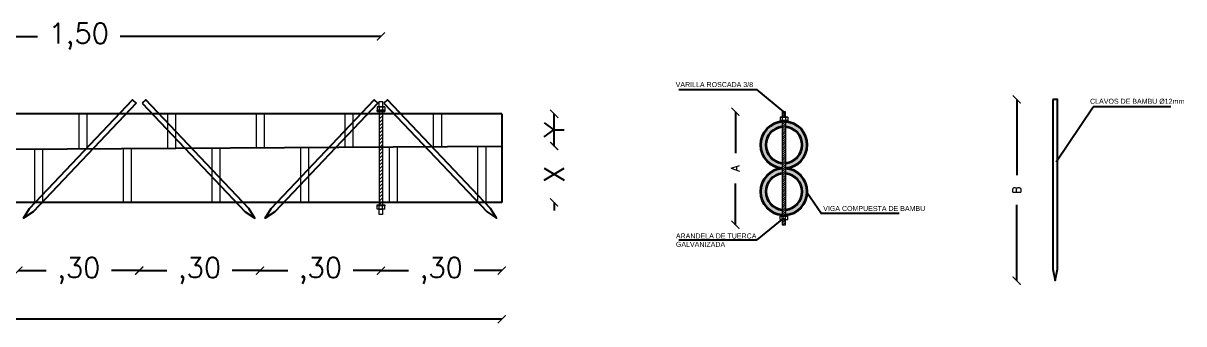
# Model space of a CAD drawing. Header units: metres. Extents: x 67481.1 to 67496.5, y -75342.6 to -75315.3.
# Drawn here: x 67487.874 to 67490.755, y -75330.181 to -75329.435 of the extents above; entities that cross this region are included whole.
import ezdxf

# ---------------------------------------------------------------- set-up
doc = ezdxf.new("R2010")
doc.units = ezdxf.units.M
doc.header["$MEASUREMENT"] = 0
for name, color, linetype, lineweight in [('ACOTACIONES', 7, 'Continuous', 9), ('Bambu Columna', 3, 'Continuous', 35), ('PAREDES', 144, 'Continuous', 50), ('Piso', 251, 'Continuous', 5)]:
    doc.layers.add(name, color=color, linetype=linetype, lineweight=lineweight)
for name, color, linetype in [('FinaHatch', 252, 'Continuous'), ('Hierros2', 21, 'Continuous'), ('Perfil1', 80, 'Continuous'), ('Texto', 153, 'Continuous')]:
    doc.layers.add(name, color=color, linetype=linetype)
doc.styles.add('ROMANS', font='romans.shx')
doc.styles.add('Tlapala', font='Arial.ttf')
doc.dimstyles.new('Escala 1_100', dxfattribs={"dimtxt": 0.05, "dimasz": 0.02, "dimexe": 0.18, "dimexo": 0.0625, "dimgap": 0.03, "dimtad": 0, "dimzin": 4, "dimtxsty": 'ROMANS', "dimblk": 'ARCHTICK', "dimblk1": 'ARCHTICK', "dimblk2": 'ARCHTICK', "dimcen": 0.09, "dimse1": 1, "dimse2": 1, "dimclrd": 252, "dimclre": 252, "dimclrt": 150, "dimaunit": 1, "dimazin": 1, "dimtfac": 1, "dimtofl": 0, "dimtmove": 0, "dimatfit": 3, "dimldrblk": 'ARCHTICK', "dimfxl": 0.2, "dimfxlon": 1, "dimtolj": 1, "dimtzin": 0, "dimarcsym": 0})
pattern_1 = [(45, (0, 0), (-0.00265165042945, 0.00265165042945), [])]

# ---------------------------------------------------------------- blocks, each defined once
blk = doc.blocks.new('_ArchTick')
at = {"color": 0, "linetype": 'ByBlock', "const_width": 0.15}
blk.add_lwpolyline([(-0.5, -0.5), (0.5, 0.5)], dxfattribs=at)
blk = doc.blocks.new('*D874')
at = {"layer": 'ACOTACIONES', "color": 252, "lineweight": -2, "transparency": 16777216}
for p, q in [((43489.8611, -19049.1955), (43490.5085, -19049.1955)), ((43491.3611, -19049.1955), (43490.7137, -19049.1955))]:
    blk.add_line(p, q, dxfattribs=at)
at = {"layer": 'Defpoints', "color": 0, "transparency": 16777216}
for p in [(43489.8611, -19049.1955), (43489.8611, -19049.3574), (43491.3611, -19049.3574)]:
    blk.add_point(p, dxfattribs=at)
at = {"layer": 'ACOTACIONES', "color": 252, "lineweight": -2, "transparency": 16777216, "xscale": 0.02, "yscale": 0.02, "zscale": 0.02, "rotation": 180}
blk.add_blockref('_ArchTick', (43489.8611, -19049.1955), dxfattribs=at)
at = {"layer": 'ACOTACIONES', "color": 252, "lineweight": -2, "transparency": 16777216, "xscale": 0.02, "yscale": 0.02, "zscale": 0.02}
blk.add_blockref('_ArchTick', (43491.3611, -19049.1955), dxfattribs=at)
at = {"layer": 'ACOTACIONES', "color": 150, "lineweight": 9, "transparency": 16777216, "insert": (43490.6111, -19049.1955), "char_height": 0.05, "attachment_point": 5, "style": 'ROMANS'}
blk.add_mtext('\\A1;1,50', dxfattribs=at)
blk = doc.blocks.new('*D906')
at = {"layer": 'ACOTACIONES', "color": 252, "lineweight": -2, "transparency": 16777216}
for p, q in [((43490.7611, -19049.777), (43490.8299, -19049.777)), ((43491.0611, -19049.777), (43490.9923, -19049.777))]:
    blk.add_line(p, q, dxfattribs=at)
at = {"layer": 'Defpoints', "color": 0, "transparency": 16777216}
for p in [(43490.7611, -19049.3876), (43491.0611, -19049.6076), (43490.7611, -19049.777)]:
    blk.add_point(p, dxfattribs=at)
at = {"layer": 'ACOTACIONES', "color": 252, "lineweight": -2, "transparency": 16777216, "xscale": 0.02, "yscale": 0.02, "zscale": 0.02, "rotation": 180}
blk.add_blockref('_ArchTick', (43490.7611, -19049.777), dxfattribs=at)
at = {"layer": 'ACOTACIONES', "color": 252, "lineweight": -2, "transparency": 16777216, "xscale": 0.02, "yscale": 0.02, "zscale": 0.02}
blk.add_blockref('_ArchTick', (43491.0611, -19049.777), dxfattribs=at)
at = {"layer": 'ACOTACIONES', "color": 150, "transparency": 16777216, "insert": (43490.9111, -19049.777), "char_height": 0.05, "attachment_point": 5, "style": 'ROMANS'}
blk.add_mtext('\\A1;,30', dxfattribs=at)
blk = doc.blocks.new('*D907')
at = {"layer": 'ACOTACIONES', "color": 252, "lineweight": -2, "transparency": 16777216}
for p, q in [((43490.7611, -19049.777), (43490.8299, -19049.777)), ((43491.0611, -19049.777), (43490.9923, -19049.777))]:
    blk.add_line(p, q, dxfattribs=at)
at = {"layer": 'Defpoints', "color": 0, "transparency": 16777216}
for p in [(43490.7611, -19049.3876), (43491.0611, -19049.6076), (43491.0611, -19049.777)]:
    blk.add_point(p, dxfattribs=at)
at = {"layer": 'ACOTACIONES', "color": 252, "lineweight": -2, "transparency": 16777216, "xscale": 0.02, "yscale": 0.02, "zscale": 0.02, "rotation": 180}
blk.add_blockref('_ArchTick', (43490.7611, -19049.777), dxfattribs=at)
at = {"layer": 'ACOTACIONES', "color": 252, "lineweight": -2, "transparency": 16777216, "xscale": 0.02, "yscale": 0.02, "zscale": 0.02}
blk.add_blockref('_ArchTick', (43491.0611, -19049.777), dxfattribs=at)
at = {"layer": 'ACOTACIONES', "color": 150, "transparency": 16777216, "insert": (43490.9111, -19049.777), "char_height": 0.05, "attachment_point": 5, "style": 'ROMANS'}
blk.add_mtext('\\A1;,30', dxfattribs=at)
blk = doc.blocks.new('*D908')
at = {"layer": 'ACOTACIONES', "color": 252, "lineweight": -2, "transparency": 16777216}
for p, q in [((43491.0611, -19049.777), (43491.1299, -19049.777)), ((43491.3611, -19049.777), (43491.2923, -19049.777))]:
    blk.add_line(p, q, dxfattribs=at)
at = {"layer": 'Defpoints', "color": 0, "transparency": 16777216}
for p in [(43491.3611, -19049.3574), (43491.0611, -19049.6076), (43491.3611, -19049.777)]:
    blk.add_point(p, dxfattribs=at)
at = {"layer": 'ACOTACIONES', "color": 252, "lineweight": -2, "transparency": 16777216, "xscale": 0.02, "yscale": 0.02, "zscale": 0.02, "rotation": 180}
blk.add_blockref('_ArchTick', (43491.0611, -19049.777), dxfattribs=at)
at = {"layer": 'ACOTACIONES', "color": 252, "lineweight": -2, "transparency": 16777216, "xscale": 0.02, "yscale": 0.02, "zscale": 0.02}
blk.add_blockref('_ArchTick', (43491.3611, -19049.777), dxfattribs=at)
at = {"layer": 'ACOTACIONES', "color": 150, "lineweight": 9, "transparency": 16777216, "insert": (43491.2111, -19049.777), "char_height": 0.05, "attachment_point": 5, "style": 'ROMANS'}
blk.add_mtext('\\A1;,30', dxfattribs=at)
blk = doc.blocks.new('*D909')
at = {"layer": 'ACOTACIONES', "color": 252, "lineweight": -2, "transparency": 16777216}
for p, q in [((43491.3611, -19049.777), (43491.4299, -19049.777)), ((43491.6611, -19049.777), (43491.5923, -19049.777))]:
    blk.add_line(p, q, dxfattribs=at)
at = {"layer": 'Defpoints', "color": 0, "transparency": 16777216}
for p in [(43491.3611, -19049.3574), (43491.6611, -19049.6076), (43491.6611, -19049.777)]:
    blk.add_point(p, dxfattribs=at)
at = {"layer": 'ACOTACIONES', "color": 252, "lineweight": -2, "transparency": 16777216, "xscale": 0.02, "yscale": 0.02, "zscale": 0.02, "rotation": 180}
blk.add_blockref('_ArchTick', (43491.3611, -19049.777), dxfattribs=at)
at = {"layer": 'ACOTACIONES', "color": 252, "lineweight": -2, "transparency": 16777216, "xscale": 0.02, "yscale": 0.02, "zscale": 0.02}
blk.add_blockref('_ArchTick', (43491.6611, -19049.777), dxfattribs=at)
at = {"layer": 'ACOTACIONES', "color": 150, "lineweight": 9, "transparency": 16777216, "insert": (43491.5111, -19049.777), "char_height": 0.05, "attachment_point": 5, "style": 'ROMANS'}
blk.add_mtext('\\A1;,30', dxfattribs=at)
blk = doc.blocks.new('*D910')
at = {"layer": 'ACOTACIONES', "color": 252, "lineweight": -2, "transparency": 16777216}
for p, q in [((43484.2762, -19049.8974), (43487.8613, -19049.8974)), ((43491.6611, -19049.8974), (43488.0761, -19049.8974))]:
    blk.add_line(p, q, dxfattribs=at)
at = {"layer": 'Defpoints', "color": 0, "transparency": 16777216}
for p in [(43484.2762, -19049.6076), (43491.6611, -19049.6076), (43491.6611, -19049.8974)]:
    blk.add_point(p, dxfattribs=at)
at = {"layer": 'ACOTACIONES', "color": 252, "lineweight": -2, "transparency": 16777216, "xscale": 0.02, "yscale": 0.02, "zscale": 0.02, "rotation": 180}
blk.add_blockref('_ArchTick', (43484.2762, -19049.8974), dxfattribs=at)
at = {"layer": 'ACOTACIONES', "color": 252, "lineweight": -2, "transparency": 16777216, "xscale": 0.02, "yscale": 0.02, "zscale": 0.02}
blk.add_blockref('_ArchTick', (43491.6611, -19049.8974), dxfattribs=at)
at = {"layer": 'ACOTACIONES', "color": 150, "transparency": 16777216, "insert": (43487.9687, -19049.8974), "char_height": 0.05, "attachment_point": 5, "style": 'ROMANS'}
blk.add_mtext('\\A1;9,54', dxfattribs=at)
blk = doc.blocks.new('*D879')
at = {"layer": 'ACOTACIONES', "color": 252, "lineweight": -2, "transparency": 16777216}
for p, q in [((43491.7913, -19049.4676), (43491.7913, -19049.4476)), ((43491.7913, -19049.6076), (43491.7913, -19049.6276))]:
    blk.add_line(p, q, dxfattribs=at)
at = {"layer": 'Defpoints', "color": 0, "transparency": 16777216}
for p in [(43491.6611, -19049.4676), (43491.6611, -19049.6076), (43491.7913, -19049.6076)]:
    blk.add_point(p, dxfattribs=at)
at = {"layer": 'ACOTACIONES', "color": 252, "lineweight": -2, "transparency": 16777216, "xscale": 0.02, "yscale": 0.02, "zscale": 0.02}
for p, rotation in [((43491.7913, -19049.4676), 270), ((43491.7913, -19049.6076), 90)]:
    blk.add_blockref('_ArchTick', p, dxfattribs=dict(at, rotation=rotation))
at = {"layer": 'ACOTACIONES', "color": 150, "transparency": 16777216, "insert": (43491.7913, -19049.5376), "char_height": 0.05, "attachment_point": 5, "rotation": 90, "style": 'ROMANS'}
blk.add_mtext('\\A1;X', dxfattribs=at)
blk = doc.blocks.new('*D878')
at = {"layer": 'ACOTACIONES', "color": 252, "lineweight": -2, "transparency": 16777216}
blk.add_line((43491.7913, -19049.4676), (43491.7913, -19049.3876), dxfattribs=at)
at = {"layer": 'Defpoints', "color": 0, "transparency": 16777216}
for p in [(43491.6611, -19049.3876), (43491.7913, -19049.3876), (43491.6611, -19049.4676)]:
    blk.add_point(p, dxfattribs=at)
at = {"layer": 'ACOTACIONES', "color": 252, "lineweight": -2, "transparency": 16777216, "xscale": 0.02, "yscale": 0.02, "zscale": 0.02}
for p, rotation in [((43491.7913, -19049.3876), 90), ((43491.7913, -19049.4676), 270)]:
    blk.add_blockref('_ArchTick', p, dxfattribs=dict(at, rotation=rotation))
at = {"layer": 'ACOTACIONES', "color": 150, "transparency": 16777216, "insert": (43491.7913, -19049.4276), "char_height": 0.05, "attachment_point": 5, "rotation": 90, "style": 'ROMANS'}
blk.add_mtext('\\A1;Y', dxfattribs=at)
blk = doc.blocks.new('*D911')
at = {"layer": 'ACOTACIONES', "color": 252, "lineweight": -2, "transparency": 16777216}
for p, q in [((43490.4613, -19049.777), (43490.5302, -19049.777)), ((43490.7614, -19049.777), (43490.6925, -19049.777))]:
    blk.add_line(p, q, dxfattribs=at)
at = {"layer": 'Defpoints', "color": 0, "transparency": 16777216}
for p in [(43490.7614, -19049.3876), (43490.4613, -19049.6076), (43490.7614, -19049.777)]:
    blk.add_point(p, dxfattribs=at)
at = {"layer": 'ACOTACIONES', "color": 252, "lineweight": -2, "transparency": 16777216, "xscale": 0.02, "yscale": 0.02, "zscale": 0.02, "rotation": 180}
blk.add_blockref('_ArchTick', (43490.4613, -19049.777), dxfattribs=at)
at = {"layer": 'ACOTACIONES', "color": 252, "lineweight": -2, "transparency": 16777216, "xscale": 0.02, "yscale": 0.02, "zscale": 0.02}
blk.add_blockref('_ArchTick', (43490.7614, -19049.777), dxfattribs=at)
at = {"layer": 'ACOTACIONES', "color": 150, "transparency": 16777216, "insert": (43490.6114, -19049.777), "char_height": 0.05, "attachment_point": 5, "style": 'ROMANS'}
blk.add_mtext('\\A1;,30', dxfattribs=at)
blk = doc.blocks.new('*D880')
at = {"layer": 'ACOTACIONES', "color": 252, "lineweight": -2, "transparency": 16777216}
for p, q in [((43492.241, -19049.3826), (43492.241, -19049.4852)), ((43492.241, -19049.6631), (43492.241, -19049.5605))]:
    blk.add_line(p, q, dxfattribs=at)
at = {"layer": 'Defpoints', "color": 0, "transparency": 16777216}
for p in [(43492.3616, -19049.3826), (43492.241, -19049.6631), (43492.3616, -19049.6631)]:
    blk.add_point(p, dxfattribs=at)
at = {"layer": 'ACOTACIONES', "color": 252, "lineweight": -2, "transparency": 16777216, "xscale": 0.02, "yscale": 0.02, "zscale": 0.02}
for p, rotation in [((43492.241, -19049.3826), 90), ((43492.241, -19049.6631), 270)]:
    blk.add_blockref('_ArchTick', p, dxfattribs=dict(at, rotation=rotation))
at = {"layer": 'ACOTACIONES', "color": 150, "lineweight": 9, "transparency": 16777216, "insert": (43492.241, -19049.5229), "char_height": 0.02, "attachment_point": 5, "rotation": 90, "style": 'ROMANS'}
blk.add_mtext('\\A1;A', dxfattribs=at)
blk = doc.blocks.new('*D881')
at = {"layer": 'ACOTACIONES', "color": 252, "lineweight": -2, "transparency": 16777216}
for p, q in [((43492.9336, -19049.449), (43492.9336, -19049.6374)), ((43492.9336, -19049.899), (43492.9336, -19049.7107))]:
    blk.add_line(p, q, dxfattribs=at)
at = {"layer": 'Defpoints', "color": 0, "transparency": 16777216}
for p in [(43493.0232, -19049.449), (43492.9336, -19049.899), (43493.0292, -19049.899)]:
    blk.add_point(p, dxfattribs=at)
at = {"layer": 'ACOTACIONES', "color": 252, "lineweight": -2, "transparency": 16777216, "xscale": 0.02, "yscale": 0.02, "zscale": 0.02}
for p, rotation in [((43492.9336, -19049.449), 90), ((43492.9336, -19049.899), 270)]:
    blk.add_blockref('_ArchTick', p, dxfattribs=dict(at, rotation=rotation))
at = {"layer": 'ACOTACIONES', "color": 150, "transparency": 16777216, "insert": (43492.9336, -19049.674), "char_height": 0.02, "attachment_point": 5, "rotation": 90, "style": 'ROMANS'}
blk.add_mtext('\\A1;B', dxfattribs=at)
blk = doc.blocks.new('V2')
at = {"layer": 'PAREDES', "lineweight": 9}
for points in [[(43491.3707, -19049.3816), (43491.3707, -19049.3788), (43491.3515, -19049.3788), (43491.3515, -19049.3816)], [(43491.3515, -19049.3788), (43491.3707, -19049.3788), (43491.3707, -19049.3816), (43491.3515, -19049.3816)], [(43491.3515, -19049.3788), (43491.3707, -19049.3788), (43491.3707, -19049.3816), (43491.3515, -19049.3816)], [(43491.3516, -19049.6136), (43491.3516, -19049.6164), (43491.3707, -19049.6164), (43491.3707, -19049.6136)]]:
    blk.add_hatch(color=1, dxfattribs=at).paths.add_polyline_path(points)
h = blk.add_hatch(dxfattribs=at)
h.set_pattern_fill('ANSI31', color=1, scale=0.05)
h.set_pattern_definition([(45, (0, 0), (-0.0044194173824, 0.0044194173824), [])])
h.paths.add_polyline_path([(43491.3651, -19049.6076), (43491.357, -19049.6076), (43491.357, -19049.6136), (43491.3651, -19049.6136)])
h.paths.add_polyline_path([(43491.3651, -19049.5257), (43491.357, -19049.5258), (43491.357, -19049.6076), (43491.3651, -19049.6076)])
h.paths.add_polyline_path([(43491.3651, -19049.3876), (43491.357, -19049.3876), (43491.357, -19049.5258), (43491.3651, -19049.5257)])
h.paths.add_polyline_path([(43491.3651, -19049.3816), (43491.357, -19049.3816), (43491.357, -19049.3876), (43491.3651, -19049.3876)])
at = {"layer": 'Hierros2', "color": 31}
for points in [[(43490.7534, -19049.3609), (43490.4977, -19049.6308), (43490.4739, -19049.6471), (43490.4889, -19049.6225), (43490.7447, -19049.3527)], [(43490.7688, -19049.3609), (43491.0246, -19049.6308), (43491.0483, -19049.6471), (43491.0333, -19049.6225), (43490.7775, -19049.3527)], [(43491.3534, -19049.3609), (43491.0977, -19049.6308), (43491.0739, -19049.6471), (43491.0889, -19049.6225), (43491.3447, -19049.3527)], [(43491.3688, -19049.3609), (43491.6246, -19049.6308), (43491.6483, -19049.6471), (43491.6333, -19049.6225), (43491.3775, -19049.3527)]]:
    blk.add_lwpolyline(points, close=True, dxfattribs=at)
at = {"layer": 'PAREDES', "color": 1, "lineweight": 9}
for p, q in [((43491.3515, -19049.3705), (43491.3515, -19049.3788)), ((43491.3515, -19049.3705), (43491.3707, -19049.3705)), ((43491.3707, -19049.3705), (43491.3515, -19049.3705)), ((43491.3515, -19049.3705), (43491.3515, -19049.3788)), ((43491.3707, -19049.3705), (43491.3515, -19049.3705)), ((43491.3515, -19049.3705), (43491.3515, -19049.3788)), ((43491.3707, -19049.3705), (43491.3515, -19049.3705)), ((43491.3707, -19049.3705), (43491.3515, -19049.3705)), ((43491.3707, -19049.3705), (43491.3515, -19049.3705)), ((43491.3707, -19049.3705), (43491.3515, -19049.3705)), ((43491.3515, -19049.3788), (43491.3707, -19049.3788)), ((43491.3707, -19049.3788), (43491.3515, -19049.3788)), ((43491.3707, -19049.3788), (43491.3515, -19049.3788)), ((43491.3571, -19049.3705), (43491.3571, -19049.3574)), ((43491.3571, -19049.3574), (43491.3652, -19049.3574)), ((43491.3571, -19049.3705), (43491.3571, -19049.3816)), ((43491.3652, -19049.3705), (43491.3571, -19049.3705)), ((43491.3652, -19049.3574), (43491.3652, -19049.3705)), ((43491.3652, -19049.3705), (43491.3652, -19049.3816)), ((43491.3707, -19049.3705), (43491.3707, -19049.3788)), ((43491.3707, -19049.3705), (43491.3707, -19049.3788)), ((43491.3707, -19049.3705), (43491.3707, -19049.3788)), ((43491.3571, -19049.3816), (43491.3571, -19049.6136)), ((43491.3652, -19049.3816), (43491.3652, -19049.6136)), ((43491.3516, -19049.6247), (43491.3516, -19049.6164)), ((43491.3707, -19049.6164), (43491.3516, -19049.6164)), ((43491.3707, -19049.6247), (43491.3516, -19049.6247)), ((43491.3571, -19049.6247), (43491.3571, -19049.6136)), ((43491.3571, -19049.6379), (43491.3571, -19049.6247)), ((43491.3571, -19049.6247), (43491.3652, -19049.6247)), ((43491.3652, -19049.6247), (43491.3652, -19049.6136)), ((43491.3652, -19049.6247), (43491.3652, -19049.6379)), ((43491.3707, -19049.6247), (43491.3707, -19049.6164))]:
    blk.add_line(p, q, dxfattribs=at)
at = {"layer": 'PAREDES', "color": 202, "lineweight": 20}
blk.add_line((43491.3652, -19049.6379), (43491.3571, -19049.6379), dxfattribs=at)
at = {"layer": 'PAREDES', "color": 1, "lineweight": 9}
for points in [[(43491.3515, -19049.3788), (43491.3707, -19049.3788), (43491.3707, -19049.3816), (43491.3515, -19049.3816)], [(43491.3707, -19049.3788), (43491.3515, -19049.3788), (43491.3515, -19049.3816), (43491.3707, -19049.3816)], [(43491.3707, -19049.3788), (43491.3515, -19049.3788), (43491.3515, -19049.3816), (43491.3707, -19049.3816)], [(43491.3707, -19049.6164), (43491.3516, -19049.6164), (43491.3516, -19049.6136), (43491.3707, -19049.6136)]]:
    blk.add_lwpolyline(points, close=True, dxfattribs=at)
blk.add_lwpolyline([(43491.3707, -19049.3804), (43491.3707, -19049.3804)], dxfattribs=at)
at = {"layer": 'Perfil1'}
for p, q in [((43491.6611, -19049.3876), (43488.0584, -19049.3876)), ((43491.6611, -19049.3876), (43491.6611, -19049.6076)), ((43491.6611, -19049.6076), (43488.0582, -19049.6076))]:
    blk.add_line(p, q, dxfattribs=at)
blk.add_lwpolyline([(43488.0191, -19049.4905), (43491.6611, -19049.4676)], dxfattribs=at)
at = {"layer": 'Piso', "lineweight": 0}
for p, q in [((43490.6121, -19049.4742), (43490.6121, -19049.3876)), ((43490.6321, -19049.4741), (43490.6321, -19049.3876)), ((43490.8321, -19049.4728), (43490.8321, -19049.3876)), ((43490.8521, -19049.4727), (43490.8521, -19049.3876)), ((43491.0521, -19049.4715), (43491.0521, -19049.3876)), ((43491.0721, -19049.4713), (43491.0721, -19049.3876)), ((43491.2721, -19049.4701), (43491.2721, -19049.3876)), ((43491.2921, -19049.47), (43491.2921, -19049.3876)), ((43491.4921, -19049.4687), (43491.4921, -19049.3876)), ((43491.5121, -19049.4686), (43491.5121, -19049.3876)), ((43490.5021, -19049.6076), (43490.5021, -19049.4763)), ((43490.5221, -19049.6076), (43490.5221, -19049.4762)), ((43490.7221, -19049.6076), (43490.7221, -19049.4735)), ((43490.7421, -19049.6076), (43490.7421, -19049.4734)), ((43490.9421, -19049.6076), (43490.9421, -19049.4722)), ((43490.9621, -19049.6076), (43490.9621, -19049.472)), ((43491.1621, -19049.6076), (43491.1621, -19049.4722)), ((43491.1821, -19049.6076), (43491.1821, -19049.472)), ((43491.3821, -19049.6076), (43491.3821, -19049.4694)), ((43491.4021, -19049.6076), (43491.4021, -19049.4693)), ((43491.6021, -19049.6076), (43491.6021, -19049.4694)), ((43491.6221, -19049.6076), (43491.6221, -19049.4693))]:
    blk.add_line(p, q, dxfattribs=at)
at = {"layer": 'ACOTACIONES', "color": 1, "lineweight": 9}
for base, p1, p2, picture, middle in [((43489.8611, -19049.1955), (43491.3611, -19049.3574), (43489.8611, -19049.3574), '*D874', (43490.6111, -19049.1955)), ((43491.3611, -19049.777), (43491.0611, -19049.6076), (43491.3611, -19049.3574), '*D908', (43491.2111, -19049.777)), ((43491.6611, -19049.777), (43491.3611, -19049.3574), (43491.6611, -19049.6076), '*D909', (43491.5111, -19049.777))]:
    dim = blk.add_linear_dim(base=base, p1=p1, p2=p2, dimstyle='Escala 1_100', override={"dimtmove": 1}, dxfattribs=at)
    dim.commit()
    dim.dimension.update_dxf_attribs({"geometry": picture, "text_midpoint": middle})
at = {"layer": 'ACOTACIONES'}
dim = blk.add_linear_dim(base=(43491.7913, -19049.3876), p1=(43491.6611, -19049.4676), p2=(43491.6611, -19049.3876), angle=90, text='Y', dimstyle='Escala 1_100', override={"dimtmove": 1}, dxfattribs=at)
dim.commit()
dim.dimension.update_dxf_attribs({"geometry": '*D878', "text_midpoint": (43491.7913, -19049.4276), "dimtype": 128})
for base, p1, p2, picture, middle in [((43490.7614, -19049.777), (43490.4613, -19049.6076), (43490.7614, -19049.3876), '*D911', (43490.6114, -19049.777)), ((43490.7611, -19049.777), (43491.0611, -19049.6076), (43490.7611, -19049.3876), '*D906', (43490.9111, -19049.777)), ((43491.0611, -19049.777), (43490.7611, -19049.3876), (43491.0611, -19049.6076), '*D907', (43490.9111, -19049.777))]:
    dim = blk.add_linear_dim(base=base, p1=p1, p2=p2, dimstyle='Escala 1_100', override={"dimtmove": 1}, dxfattribs=at)
    dim.commit()
    dim.dimension.update_dxf_attribs({"geometry": picture, "text_midpoint": middle})
dim = blk.add_linear_dim(base=(43491.7913, -19049.6076), p1=(43491.6611, -19049.4676), p2=(43491.6611, -19049.6076), angle=90, text='X', dimstyle='Escala 1_100', override={"dimtmove": 1}, dxfattribs=at)
dim.commit()
dim.dimension.update_dxf_attribs({"geometry": '*D879', "text_midpoint": (43491.7913, -19049.5376)})
dim = blk.add_linear_dim(base=(43491.6611, -19049.8974), p1=(43484.2762, -19049.6076), p2=(43491.6611, -19049.6076), text='9,54', dimstyle='Escala 1_100', dxfattribs=at)
dim.commit()
dim.dimension.update_dxf_attribs({"geometry": '*D910', "text_midpoint": (43487.9687, -19049.8974)})
blk = doc.blocks.new('V3')
at = {"layer": 'PAREDES', "lineweight": 9}
for points in [[(43492.3521, -19049.4068), (43492.3521, -19049.4041), (43492.3712, -19049.4041), (43492.3712, -19049.4068)], [(43492.3712, -19049.4041), (43492.3521, -19049.4041), (43492.3521, -19049.4068), (43492.3712, -19049.4068)], [(43492.3712, -19049.4041), (43492.3521, -19049.4041), (43492.3521, -19049.4068), (43492.3712, -19049.4068)], [(43492.3712, -19049.6389), (43492.3712, -19049.6416), (43492.352, -19049.6416), (43492.352, -19049.6389)]]:
    blk.add_hatch(color=1, dxfattribs=at).paths.add_polyline_path(points)
h = blk.add_hatch(dxfattribs=at)
h.set_pattern_fill('ANSI31', color=1, scale=0.03)
h.set_pattern_definition(pattern_1)
h.paths.add_polyline_path([(43492.3657, -19049.3826), (43492.3576, -19049.3826), (43492.3576, -19049.3958), (43492.3657, -19049.3958)])
h.paths.add_polyline_path([(43492.3657, -19049.6499), (43492.3576, -19049.6499), (43492.3576, -19049.6631), (43492.3657, -19049.6631)])
h = blk.add_hatch(dxfattribs=at)
h.set_pattern_fill('ANSI31', color=1, scale=0.03)
h.set_pattern_definition(pattern_1)
h.paths.add_polyline_path([(43492.3657, -19049.407, 0.034902), (43492.3576, -19049.407), (43492.3576, -19049.4199, -0.04491), (43492.3657, -19049.4199)])
h.paths.add_polyline_path([(43492.3657, -19049.4199, 0.04491), (43492.3576, -19049.4199), (43492.3576, -19049.5098, 0.04491), (43492.3657, -19049.5098)])
h.paths.add_polyline_path([(43492.3657, -19049.5098, -0.04491), (43492.3576, -19049.5098), (43492.3576, -19049.5227, 0.034902), (43492.3657, -19049.5227)])
h.paths.add_polyline_path([(43492.3657, -19049.523, 0.034902), (43492.3576, -19049.523), (43492.3576, -19049.5359, -0.04491), (43492.3657, -19049.5359)])
h.paths.add_polyline_path([(43492.3657, -19049.5359, 0.04491), (43492.3576, -19049.5359), (43492.3576, -19049.6258, 0.04491), (43492.3657, -19049.6258)])
h.paths.add_polyline_path([(43492.3657, -19049.6258, -0.04491), (43492.3576, -19049.6258), (43492.3576, -19049.6387, 0.034902), (43492.3657, -19049.6387)])
at = {"layer": 'Piso', "lineweight": 0}
h = blk.add_hatch(color=256, dxfattribs=at)
h.paths.add_polyline_path([(43492.3657, -19049.6258), (43492.3657, -19049.6387, 0.393921), (43492.4196, -19049.5809, 0.393921), (43492.3657, -19049.523), (43492.3657, -19049.5359, -0.388409), (43492.4068, -19049.5809, -0.388409)])
h.paths.add_polyline_path([(43492.3576, -19049.5359), (43492.3576, -19049.523, 0.393921), (43492.3036, -19049.5809, 0.393921), (43492.3576, -19049.6387), (43492.3576, -19049.6258, -0.387914), (43492.3165, -19049.5809, -0.387914)])
h.paths.add_polyline_path([(43492.3576, -19049.5227), (43492.3576, -19049.5098, -0.387914), (43492.3165, -19049.4649, -0.387914), (43492.3576, -19049.4199), (43492.3576, -19049.407, 0.393921), (43492.3036, -19049.4649, 0.393921)])
h.paths.add_polyline_path([(43492.4196, -19049.4649, 0.393921), (43492.3657, -19049.407), (43492.3657, -19049.4199, -0.388409), (43492.4068, -19049.4649, -0.388409), (43492.3657, -19049.5098), (43492.3657, -19049.5227, 0.393921)])
at = {"layer": 'Bambu Columna'}
for centre, radius, start, end in [((43492.3616, -19049.4649), 0.058, 93.9979, 266.0021), ((43492.3616, -19049.4649), 0.058, 273.9979, 86.0021), ((43492.3617, -19049.4649), 0.0451, 95.134, 264.8078), ((43492.3617, -19049.4649), 0.0451, 275.0935, 84.9065), ((43492.3616, -19049.5809), 0.058, 93.9979, 266.0021), ((43492.3616, -19049.5809), 0.058, 273.9979, 86.0021), ((43492.3617, -19049.5809), 0.0451, 95.1922, 264.8078), ((43492.3617, -19049.5809), 0.0451, 275.0348, 84.9065)]:
    blk.add_arc(centre, radius, start, end, dxfattribs=at)
at = {"layer": 'FinaHatch'}
for p, q in [((43492.1005, -19049.3277), (43492.2941, -19049.3277)), ((43492.3616, -19049.3826), (43492.2941, -19049.3277)), ((43492.4189, -19049.5821), (43492.4546, -19049.6354)), ((43492.6479, -19049.6354), (43492.4543, -19049.6354)), ((43492.3616, -19049.6459), (43492.2941, -19049.7007)), ((43492.1005, -19049.7007), (43492.2941, -19049.7007))]:
    blk.add_line(p, q, dxfattribs=at)
at = {"layer": 'PAREDES', "color": 1, "lineweight": 9}
for p, q in [((43492.3521, -19049.3958), (43492.3521, -19049.4041)), ((43492.3712, -19049.3958), (43492.3521, -19049.3958)), ((43492.3521, -19049.3958), (43492.3712, -19049.3958)), ((43492.3521, -19049.3958), (43492.3521, -19049.4041)), ((43492.3521, -19049.3958), (43492.3712, -19049.3958)), ((43492.3521, -19049.3958), (43492.3521, -19049.4041)), ((43492.3521, -19049.3958), (43492.3712, -19049.3958)), ((43492.3521, -19049.3958), (43492.3712, -19049.3958)), ((43492.3521, -19049.3958), (43492.3712, -19049.3958)), ((43492.3521, -19049.3958), (43492.3712, -19049.3958)), ((43492.3712, -19049.4041), (43492.3521, -19049.4041)), ((43492.3521, -19049.4041), (43492.3712, -19049.4041)), ((43492.3521, -19049.4041), (43492.3712, -19049.4041)), ((43492.3657, -19049.3826), (43492.3576, -19049.3826)), ((43492.3576, -19049.3826), (43492.3576, -19049.3958)), ((43492.3576, -19049.3958), (43492.3576, -19049.4068)), ((43492.3576, -19049.3958), (43492.3657, -19049.3958)), ((43492.3576, -19049.4068), (43492.3576, -19049.6389)), ((43492.3657, -19049.3958), (43492.3657, -19049.3826)), ((43492.3657, -19049.3958), (43492.3657, -19049.4068)), ((43492.3657, -19049.4068), (43492.3657, -19049.6389)), ((43492.3712, -19049.3958), (43492.3712, -19049.4041)), ((43492.3712, -19049.3958), (43492.3712, -19049.4041)), ((43492.3712, -19049.3958), (43492.3712, -19049.4041)), ((43492.3576, -19049.6499), (43492.3576, -19049.6389)), ((43492.3657, -19049.6499), (43492.3657, -19049.6389)), ((43492.352, -19049.6499), (43492.352, -19049.6416)), ((43492.352, -19049.6416), (43492.3712, -19049.6416)), ((43492.352, -19049.6499), (43492.3712, -19049.6499)), ((43492.3657, -19049.6499), (43492.3576, -19049.6499)), ((43492.3576, -19049.6499), (43492.3576, -19049.6631)), ((43492.3576, -19049.6631), (43492.3657, -19049.6631)), ((43492.3657, -19049.6631), (43492.3657, -19049.6499)), ((43492.3712, -19049.6499), (43492.3712, -19049.6416))]:
    blk.add_line(p, q, dxfattribs=at)
for points in [[(43492.3712, -19049.4041), (43492.3521, -19049.4041), (43492.3521, -19049.4068), (43492.3712, -19049.4068)], [(43492.3521, -19049.4041), (43492.3712, -19049.4041), (43492.3712, -19049.4068), (43492.3521, -19049.4068)], [(43492.3521, -19049.4041), (43492.3712, -19049.4041), (43492.3712, -19049.4068), (43492.3521, -19049.4068)], [(43492.352, -19049.6416), (43492.3712, -19049.6416), (43492.3712, -19049.6389), (43492.352, -19049.6389)]]:
    blk.add_lwpolyline(points, close=True, dxfattribs=at)
at = {"layer": 'Texto', "char_height": 0.0125, "attachment_point": 4, "style": 'Tlapala'}
for s, insert, width in [('VARILLA ROSCADA 3/8', (43492.0929, -19049.3152), 0.218303), ('VIGA COMPUESTA DE BAMBU', (43492.4592, -19049.6228), 0.261459), ('ARANDELA DE TUERCA GALVANIZADA', (43492.0935, -19049.7014), 0.218303)]:
    blk.add_mtext(s, dxfattribs=dict(at, insert=insert, width=width))
at = {"layer": 'ACOTACIONES', "color": 1, "lineweight": 9}
dim = blk.add_linear_dim(base=(43492.241, -19049.6631), p1=(43492.3616, -19049.3826), p2=(43492.3616, -19049.6631), angle=90, text='A', dimstyle='Escala 1_100', override={"dimtxt": 0.02}, dxfattribs=at)
dim.commit()
dim.dimension.update_dxf_attribs({"geometry": '*D880', "text_midpoint": (43492.241, -19049.5229)})
blk = doc.blocks.new('V4')
at = {"layer": 'FinaHatch'}
for p in [(43493.0316, -19049.6041), (43493.3165, -19049.4674)]:
    blk.add_line(p, (43493.123, -19049.4674), dxfattribs=at)
at = {"layer": 'Hierros2', "color": 31}
blk.add_lwpolyline([(43493.0232, -19049.449), (43493.0232, -19049.8709), (43493.0292, -19049.899), (43493.0352, -19049.8709), (43493.0352, -19049.449)], close=True, dxfattribs=at)
at = {"layer": 'Texto', "insert": (43493.1157, -19049.454), "char_height": 0.0125, "width": 0.283016, "attachment_point": 4, "style": 'Tlapala'}
blk.add_mtext('CLAVOS DE BAMBU %%C12mm ', dxfattribs=at)
at = {"layer": 'ACOTACIONES'}
dim = blk.add_linear_dim(base=(43492.9336, -19049.899), p1=(43493.0232, -19049.449), p2=(43493.0292, -19049.899), angle=90, text='B', dimstyle='Escala 1_100', override={"dimtxt": 0.02}, dxfattribs=at)
dim.commit()
dim.dimension.update_dxf_attribs({"geometry": '*D881', "text_midpoint": (43492.9336, -19049.674)})

msp = doc.modelspace()

# ---------------------------------------------------------------- block references
for name, p in [('V2', (23997.4009, -56280.2723)), ('V3', (23997.4009, -56280.2723)), ('V4', (23997.4068, -56280.1751))]:
    msp.add_blockref(name, p)

doc.saveas('drawing.dxf')
